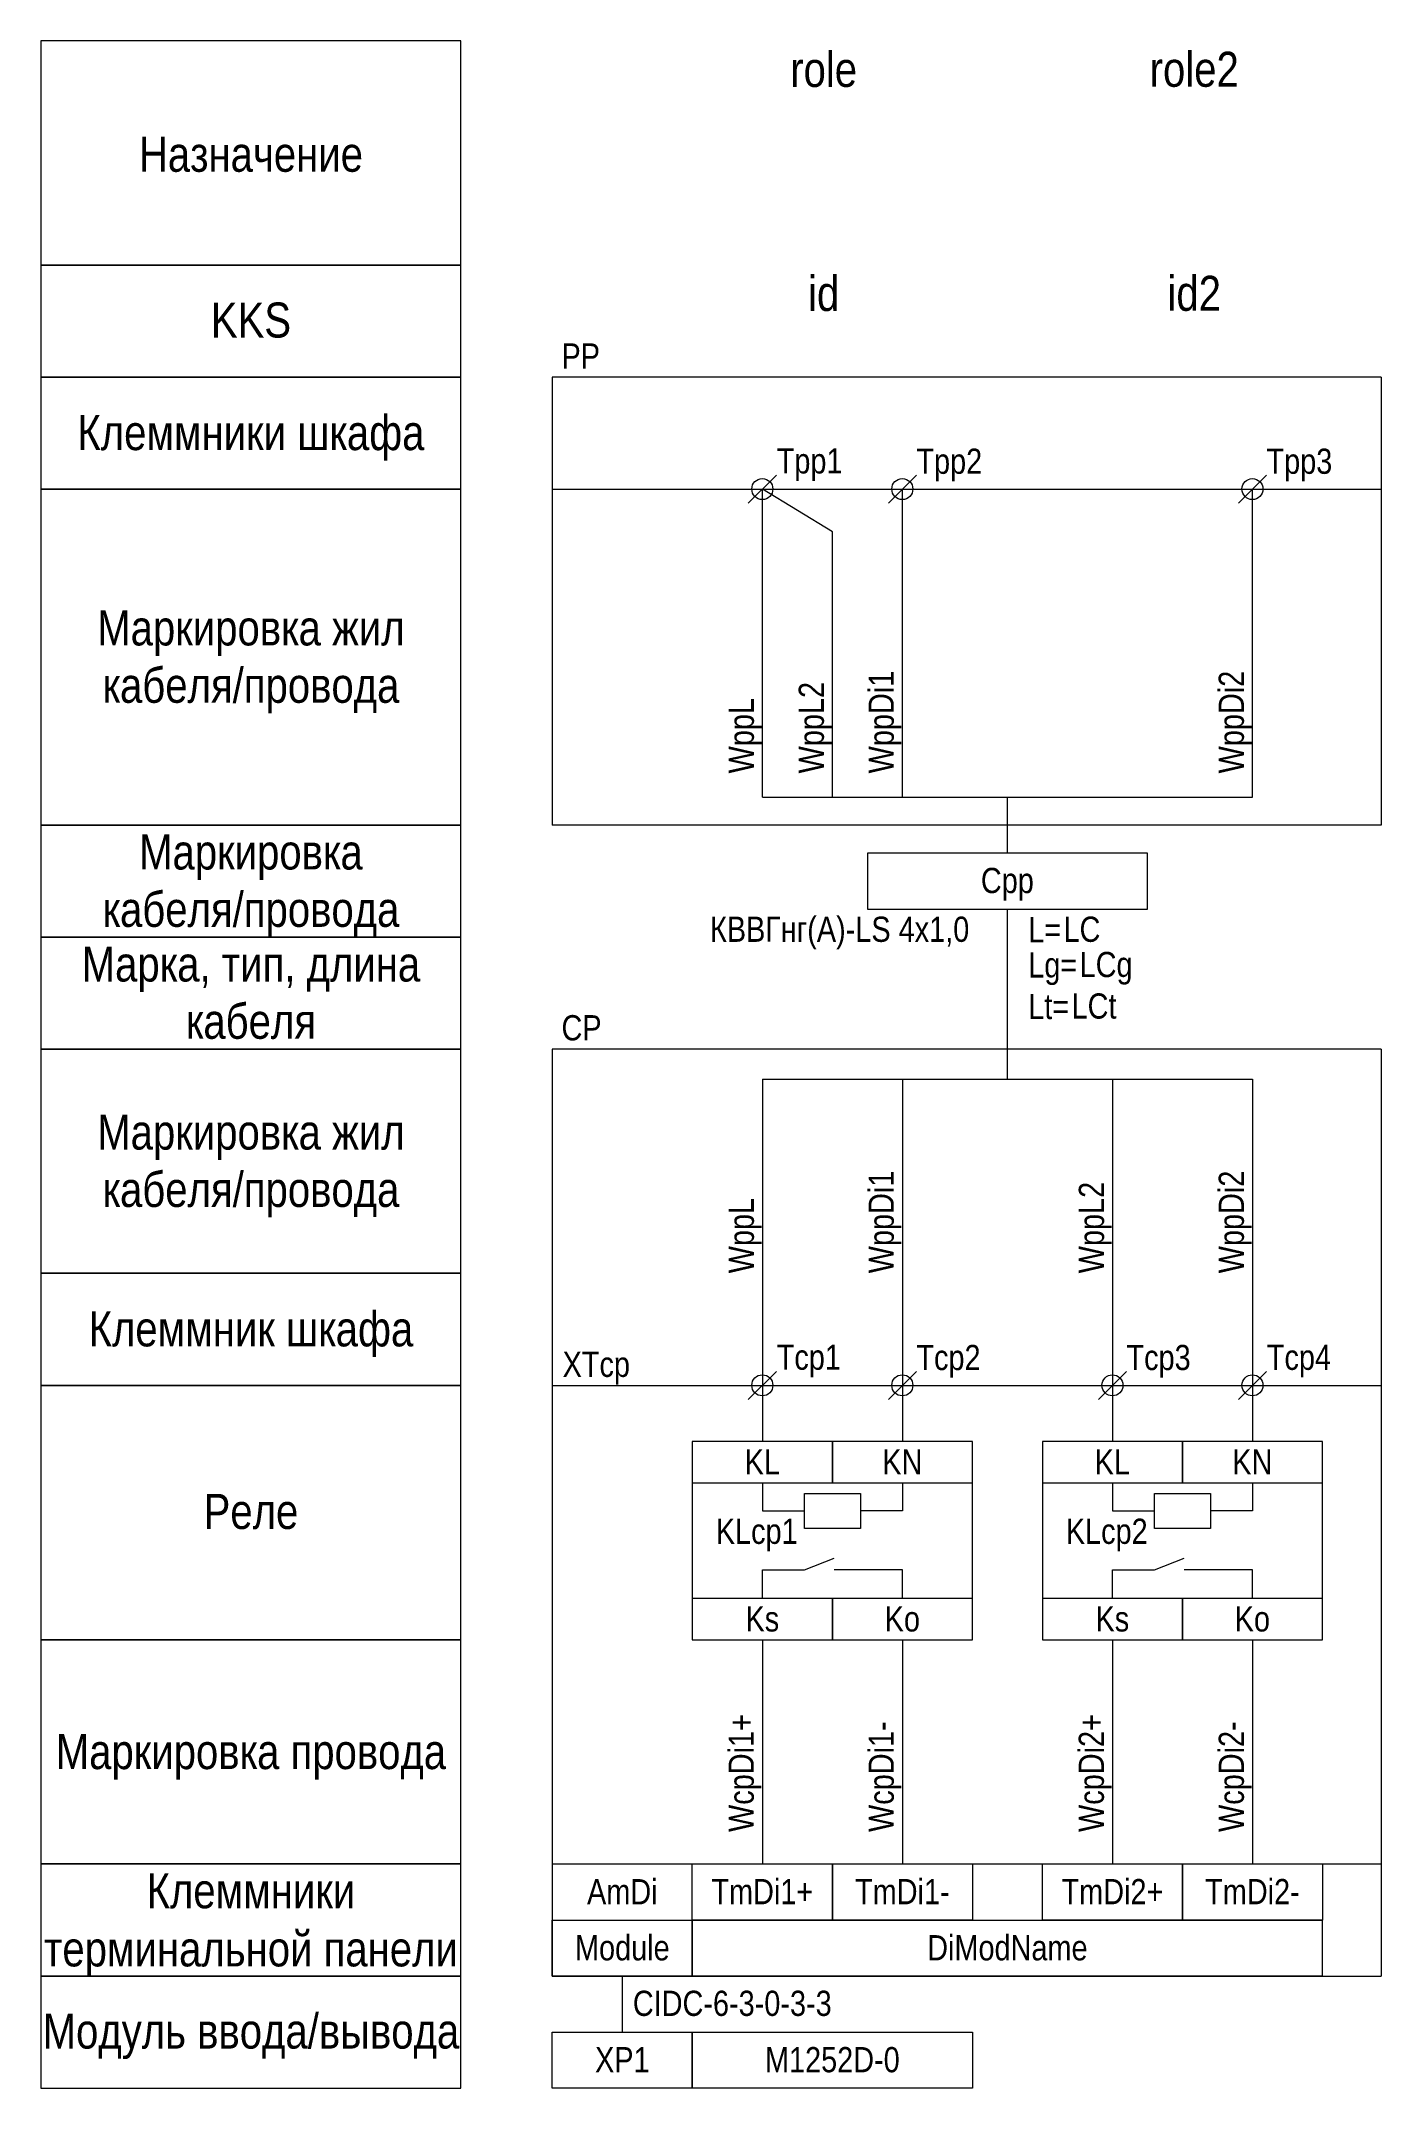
# Model space of a CAD drawing. Header units: millimetres. Extents: x 20 to 116, y -151 to -5.
import ezdxf

# ---------------------------------------------------------------- set-up
doc = ezdxf.new("R2010")
doc.units = ezdxf.units.MM
doc.header["$MEASUREMENT"] = 0
doc.linetypes.add('1_1', pattern=[2000, 1000, -1000])
doc.linetypes.add('4_2_1_2', pattern=[6702.777624, 3527.777672, -1763.888836, 0, -1411.111116])
for name, color, linetype in [('cp_names', 7, 'Continuous'), ('cp_params_ai', 7, 'Continuous'), ('cp_params_di', 7, 'Continuous'), ('cp_static_ai', 7, 'Continuous'), ('cp_static_di', 7, 'Continuous'), ('cp_static_do', 7, 'Continuous'), ('id_names', 7, 'Continuous'), ('id_params_ai', 7, 'Continuous'), ('id_params_di', 7, 'Continuous'), ('id_static_ai', 7, 'Continuous'), ('id_static_di', 7, 'Continuous')]:
    doc.layers.add(name, color=color, linetype=linetype)
doc.styles.add('СГЕНЕРИР_СТИЛЬ_1', font='ARIALN.TTF')

msp = doc.modelspace()

# ---------------------------------------------------------------- linework, layer by layer
at = {"layer": 'cp_names', "color": 7, "linetype": 'Continuous', "lineweight": 15, "ltscale": 100}
for points in [[(20, -93), (50, -93), (50, -77), (20, -77)], [(20, -101), (50, -101), (50, -93), (20, -93)], [(20, -119.178822), (50, -119.178822), (50, -101), (20, -101)], [(20, -135.178822), (50, -135.178822), (50, -119.178822), (20, -119.178822)], [(20, -143.178822), (50, -143.178822), (50, -135.178822), (20, -135.178822)], [(20, -151.178822), (50, -151.178822), (50, -143.178822), (20, -143.178822)]]:
    msp.add_lwpolyline(points, close=True, dxfattribs=at)
at = {"layer": 'cp_static_ai', "color": 7, "linetype": 'Continuous', "lineweight": 15, "ltscale": 100}
for p, q in [((70.525773, -37.999996), (72.525773, -35.999996)), ((80.525773, -37.999996), (82.525773, -35.999996)), ((105.53174, -37.999996), (107.53174, -35.999996)), ((70.525773, -101.999996), (72.525773, -99.999996)), ((80.525773, -101.999996), (82.525773, -99.999996)), ((95.531742, -101.999996), (97.531742, -99.999996)), ((105.531742, -101.999996), (107.531742, -99.999996)), ((71.525773, -100.999996), (71.525773, -105.000007)), ((81.525773, -100.999996), (81.525773, -105.000007)), ((96.531742, -100.999996), (96.531742, -105.000006)), ((71.525773, -119.178825), (71.525773, -135.178822)), ((81.525773, -119.178825), (81.525773, -135.178822)), ((96.531742, -119.178828), (96.531742, -135.178822)), ((56.525773, -135.178822), (115.718527, -135.178822)), ((56.525773, -143.178822), (115.718527, -143.178822))]:
    msp.add_line(p, q, dxfattribs=at)
at = {"layer": 'cp_static_ai', "color": 7, "linetype": '1_1', "lineweight": 15, "ltscale": 100}
for p, q in [((115.718527, -77), (56.525773, -77)), ((56.525773, -77), (56.525773, -143.178822)), ((115.718527, -77), (115.718527, -143.178822))]:
    msp.add_line(p, q, dxfattribs=at)
at = {"layer": 'cp_static_ai', "color": 7, "linetype": 'Continuous', "lineweight": 15, "ltscale": 100}
for points in [[(66.525773, -135.178822), (76.525773, -135.178822), (76.525773, -139.178822), (66.525773, -139.178822)], [(76.525773, -135.178822), (86.525773, -135.178822), (86.525773, -139.178822), (76.525773, -139.178822)], [(91.531742, -135.178822), (101.531742, -135.178822), (101.531742, -139.178822), (91.531742, -139.178822)], [(101.531742, -135.178822), (111.531742, -135.178822), (111.531742, -139.178822), (101.531742, -139.178822)], [(66.525773, -139.178822), (111.519834, -139.178822), (111.519834, -143.178822), (66.525773, -143.178822)]]:
    msp.add_lwpolyline(points, close=True, dxfattribs=at)
for centre in [(71.525773, -36.999996), (81.525773, -36.999996), (106.53174, -36.999996), (71.525773, -100.999996), (81.525773, -100.999996), (96.531742, -100.999996), (106.531742, -100.999996)]:
    msp.add_circle(centre, 0.75, dxfattribs=at)
at = {"layer": 'cp_static_di', "color": 7, "linetype": '4_2_1_2', "lineweight": 15, "ltscale": 100}
for p, q in [((56.525773, -37), (115.718527, -37)), ((56.525773, -101), (115.718527, -101))]:
    msp.add_line(p, q, dxfattribs=at)
at = {"layer": 'cp_static_di', "color": 7, "linetype": 'Continuous', "lineweight": 15, "ltscale": 100}
for p, q in [((71.525771, -79.142919), (106.53174, -79.142918)), ((71.525771, -79.142919), (71.525773, -100.999996)), ((81.525771, -79.142919), (81.525773, -100.999996)), ((96.53174, -79.142918), (96.531742, -100.999996)), ((106.53174, -79.142918), (106.531742, -100.999996)), ((106.531742, -100.999996), (106.531742, -105.000006)), ((106.531742, -119.178828), (106.531742, -135.178822))]:
    msp.add_line(p, q, dxfattribs=at)
for points in [[(66.525773, -107.964717), (76.525773, -107.964717), (76.525773, -105.000005), (66.525773, -105.000005)], [(66.525773, -119.178825), (86.525773, -119.178827), (86.525773, -105.000007), (66.525773, -105.000007)], [(76.525773, -107.964717), (86.525773, -107.964715), (86.525773, -105.000005), (76.525773, -105.000005)], [(91.525773, -107.964716), (101.525773, -107.964716), (101.525773, -105.000005), (91.525773, -105.000005)], [(91.525773, -119.178824), (111.525773, -119.178827), (111.525773, -105.000006), (91.525773, -105.000006)], [(101.525773, -107.964716), (111.525773, -107.964715), (111.525773, -105.000005), (101.525773, -105.000005)], [(78.528757, -108.715461), (78.528757, -111.213969), (74.528757, -111.213969), (74.528757, -108.715461)], [(103.528757, -108.715461), (103.528757, -111.213969), (99.528757, -111.213969), (99.528757, -108.715461)], [(66.525773, -119.178825), (76.525773, -119.178825), (76.525773, -116.214115), (66.525773, -116.214115)], [(76.525773, -119.178825), (86.525773, -119.178825), (86.525773, -116.214117), (76.525773, -116.214115)], [(91.525773, -119.178825), (101.525773, -119.178825), (101.525773, -116.214114), (91.525773, -116.214114)], [(101.525773, -119.178825), (111.525773, -119.178825), (111.525773, -116.214117), (101.525773, -116.214114)]]:
    msp.add_lwpolyline(points, close=True, dxfattribs=at)
for points in [[(71.531742, -107.964715), (71.531742, -109.964715), (74.528757, -109.964715)], [(81.525773, -107.964715), (81.525773, -109.964715), (78.528757, -109.964715)], [(96.531742, -107.964715), (96.531742, -109.964715), (99.528757, -109.964715)], [(106.525773, -107.964715), (106.525773, -109.964715), (103.528757, -109.964715)], [(74.528757, -114.178676), (76.666298, -113.350744)], [(99.528757, -114.178676), (101.666298, -113.350744)], [(71.531742, -116.214117), (71.531742, -114.178676), (74.528757, -114.178676)], [(78.528757, -114.178676), (76.666859, -114.178676)], [(81.525773, -116.214117), (81.525773, -114.178676), (78.528757, -114.178676)], [(96.531742, -116.214117), (96.531742, -114.178676), (99.528757, -114.178676)], [(103.528757, -114.178676), (101.666859, -114.178676)], [(106.525773, -116.214117), (106.525773, -114.178676), (103.528757, -114.178676)]]:
    msp.add_lwpolyline(points, dxfattribs=at)
at = {"layer": 'cp_static_do', "color": 7, "linetype": 'Continuous', "lineweight": 15, "ltscale": 100}
msp.add_line((61.525773, -143.178822), (61.525773, -147.178822), dxfattribs=at)
for points in [[(66.525773, -143.178822), (56.525773, -143.178822), (56.525773, -139.178822), (66.525773, -139.178822)], [(66.525773, -151.178822), (56.525773, -151.178822), (56.525773, -147.178822), (66.525773, -147.178822)], [(66.525773, -147.178822), (86.525773, -147.178822), (86.525773, -151.178822), (66.525773, -151.178822)]]:
    msp.add_lwpolyline(points, close=True, dxfattribs=at)
at = {"layer": 'id_names', "color": 7, "linetype": 'Continuous', "lineweight": 15, "ltscale": 100}
for points in [[(20, -21), (50, -21), (50, -5), (20, -5)], [(20, -29), (50, -29), (50, -21), (20, -21)], [(20, -37), (50, -37), (50, -29), (20, -29)], [(20, -61), (50, -61), (50, -37), (20, -37)], [(20, -69), (50, -69), (50, -61), (20, -61)], [(20, -77), (50, -77), (50, -69), (20, -69)]]:
    msp.add_lwpolyline(points, close=True, dxfattribs=at)
at = {"layer": 'id_static_ai', "color": 7, "linetype": '1_1', "lineweight": 15, "ltscale": 100}
for p, q in [((56.525773, -29), (56.525773, -61)), ((115.718527, -29), (56.525773, -29)), ((115.718527, -29), (115.718527, -61)), ((115.718527, -61), (56.525773, -61))]:
    msp.add_line(p, q, dxfattribs=at)
at = {"layer": 'id_static_ai', "color": 7, "linetype": 'Continuous', "lineweight": 15, "ltscale": 100}
for p, q in [((71.525771, -58.999962), (71.525771, -36.999992)), ((76.525773, -40.048378), (71.525773, -36.999996)), ((81.525771, -58.999962), (81.525771, -36.999992)), ((106.53174, -58.999966), (106.53174, -36.999996)), ((76.525773, -58.99997), (76.525773, -40.048378)), ((71.525771, -58.999962), (106.53174, -58.999966)), ((89.025771, -62.999967), (89.025771, -58.999966)), ((89.025771, -79.142919), (89.025771, -66.999995))]:
    msp.add_line(p, q, dxfattribs=at)
msp.add_lwpolyline([(79.025771, -66.999995), (99.025771, -66.999995), (99.025771, -62.999995), (79.025771, -62.999995)], close=True, dxfattribs=at)

# ---------------------------------------------------------------- texts
at = {"layer": 'cp_names', "color": 7, "linetype": 'Continuous', "lineweight": 15, "insert": (35, -81.664115), "char_height": 2.5, "attachment_point": 2, "line_spacing_factor": 0.982786, "style": 'СГЕНЕРИР_СТИЛЬ_1'}
msp.add_mtext('\\A1;{\\pqc;\\fArial Narrow|b0|i0|c204|p34;Маркировка жил\\P\\pqc;\\fArial Narrow|b0|i0|c204|p34;кабеля/провода}', dxfattribs=at)
at = {"layer": 'cp_names', "color": 7, "linetype": 'Continuous', "lineweight": 15, "char_height": 2.5, "attachment_point": 2, "style": 'СГЕНЕРИР_СТИЛЬ_1'}
for s, insert in [('\\A1;{\\pqc;\\fArial Narrow|b0|i0|c204|p34;Клеммник\\fArial Narrow|b0|i0|c204|p34; шкафа}', (35, -95.717757)), ('\\A1;{\\pqc;\\fArial Narrow|b0|i0|c204|p34;Реле}', (35, -108.753526)), ('\\A1;{\\pqc;\\fArial Narrow|b0|i0|c204|p34;Маркировка \\fArial Narrow|b0|i0|c204|p34;провода}', (35, -125.901755)), ('\\A1;{\\pqc;\\fArial Narrow|b0|i0|c204|p34;Модуль ввода/вывода}', (35.000029, -145.859411))]:
    msp.add_mtext(s, dxfattribs=dict(at, insert=insert))
at = {"layer": 'cp_names', "color": 7, "linetype": 'Continuous', "lineweight": 15, "insert": (35, -135.837745), "char_height": 2.5, "width": 30, "attachment_point": 2, "line_spacing_factor": 0.996518, "style": 'СГЕНЕРИР_СТИЛЬ_1'}
msp.add_mtext('\\A1;{\\pqc;\\fArial Narrow|b0|i0|c204|p34;Клеммник\\fArial Narrow|b0|i0|c204|p34;и терминальной панели}', dxfattribs=at)
at = {"layer": 'cp_params_ai', "color": 7, "linetype": 'Continuous', "lineweight": 15, "char_height": 1.8, "style": 'СГЕНЕРИР_СТИЛЬ_1'}
for s, insert, attachment_point in [('\\A1;{\\pql;\\fArial Narrow|b0|i0|c204|p34;T\\fArial Narrow|b0|i0|c204|p34;pp\\fArial Narrow|b0|i0|c204|p34;1}', (72.55263, -34.087352), 1), ('\\A1;{\\pql;\\fArial Narrow|b0|i0|c204|p34;T\\fArial Narrow|b0|i0|c204|p34;pp\\fArial Narrow|b0|i0|c204|p34;2}', (82.528954, -34.111029), 1), ('\\A1;{\\pql;\\fArial Narrow|b0|i0|c204|p34;T\\fArial Narrow|b0|i0|c204|p34;pp\\fArial Narrow|b0|i0|c204|p34;3}', (107.534921, -34.111029), 1), ('\\A1;{\\pql;\\fArial Narrow|b0|i0|c204|p34;XTcp}', (57.259036, -98.598162), 1), ('\\A1;{\\pql;\\fArial Narrow|b0|i0|c204|p34;Tcp1}', (72.55263, -98.087352), 1), ('\\A1;{\\pql;\\fArial Narrow|b0|i0|c204|p34;Tcp\\fArial Narrow|b0|i0|c204|p34;2}', (82.528954, -98.111029), 1), ('\\A1;{\\pql;\\fArial Narrow|b0|i0|c204|p34;Tcp\\fArial Narrow|b0|i0|c204|p34;3}', (97.534923, -98.111028), 1), ('\\A1;{\\pql;\\fArial Narrow|b0|i0|c204|p34;Tcp\\fArial Narrow|b0|i0|c204|p34;4}', (107.558599, -98.094975), 1), ('\\A1;{\\pqc;\\fArial Narrow|b0|i0|c204|p34;Tm\\fArial Narrow|b0|i0|c204|p34;D\\fArial Narrow|b0|i0|c204|p34;i1+}', (71.525773, -136.251712), 2), ('\\A1;{\\pqc;\\fArial Narrow|b0|i0|c204|p34;Tm\\fArial Narrow|b0|i0|c204|p34;D\\fArial Narrow|b0|i0|c204|p34;i1-}', (81.525773, -136.251712), 2), ('\\A1;{\\pqc;\\fArial Narrow|b0|i0|c204|p34;Tm\\fArial Narrow|b0|i0|c204|p34;D\\fArial Narrow|b0|i0|c204|p34;i2+}', (96.531742, -136.251712), 2), ('\\A1;{\\pqc;\\fArial Narrow|b0|i0|c204|p34;Tm\\fArial Narrow|b0|i0|c204|p34;D\\fArial Narrow|b0|i0|c204|p34;i\\fArial Narrow|b0|i0|c204|p34;2-}', (106.531742, -136.251712), 2), ('\\A1;{\\pqc;\\fArial Narrow|b0|i0|c204|p34;D\\fArial Narrow|b0|i0|c204|p34;iModName}', (89.028757, -140.259337), 2)]:
    msp.add_mtext(s, dxfattribs=dict(at, insert=insert, attachment_point=attachment_point))
at = {"layer": 'cp_params_ai', "color": 7, "linetype": 'Continuous', "lineweight": 15, "char_height": 1.8, "attachment_point": 1, "rotation": 90, "style": 'СГЕНЕРИР_СТИЛЬ_1'}
for s, insert in [('\\pxql;WppL2', (74.123934, -57.304198)), ('\\A1;{\\pql;\\fArial Narrow|b0|i0|c204|p34;W\\fArial Narrow|b0|i0|c204|p34;p\\fArial Narrow|b0|i0|c204|p34;pDi1}', (79.116309, -57.30419)), ('\\A1;{\\pql;\\fArial Narrow|b0|i0|c204|p34;W\\fArial Narrow|b0|i0|c204|p34;p\\fArial Narrow|b0|i0|c204|p34;pDi2}', (104.122283, -57.304193)), ('\\A1;{\\pql;\\fArial Narrow|b0|i0|c204|p34;W\\fArial Narrow|b0|i0|c204|p34;p\\fArial Narrow|b0|i0|c204|p34;p\\fArial Narrow|b0|i0|c204|p34;L}', (69.123933, -57.30419)), ('\\A1;{\\pql;\\fArial Narrow|b0|i0|c204|p34;W\\fArial Narrow|b0|i0|c204|p34;p\\fArial Narrow|b0|i0|c204|p34;pDi1}', (79.116309, -93)), ('\\A1;{\\pql;\\fArial Narrow|b0|i0|c204|p34;W\\fArial Narrow|b0|i0|c204|p34;p\\fArial Narrow|b0|i0|c204|p34;pDi2}', (104.122283, -93)), ('\\A1;{\\pql;\\fArial Narrow|b0|i0|c204|p34;W\\fArial Narrow|b0|i0|c204|p34;p\\fArial Narrow|b0|i0|c204|p34;p\\fArial Narrow|b0|i0|c204|p34;L}', (69.123933, -93)), ('\\pxql;WppL2', (94.129905, -93)), ('\\A1;{\\pql;\\fArial Narrow|b0|i0|c204|p34;Wcp\\fArial Narrow|b0|i0|c204|p34;D\\fArial Narrow|b0|i0|c204|p34;i1+}', (69.116309, -132.894195)), ('\\A1;{\\pql;\\fArial Narrow|b0|i0|c204|p34;Wcp\\fArial Narrow|b0|i0|c204|p34;D\\fArial Narrow|b0|i0|c204|p34;i1-}', (79.116309, -132.894195)), ('\\A1;{\\pql;\\fArial Narrow|b0|i0|c204|p34;Wcp\\fArial Narrow|b0|i0|c204|p34;D\\fArial Narrow|b0|i0|c204|p34;i2+}', (94.122278, -132.894195)), ('\\A1;{\\pql;\\fArial Narrow|b0|i0|c204|p34;Wcp\\fArial Narrow|b0|i0|c204|p34;D\\fArial Narrow|b0|i0|c204|p34;i\\fArial Narrow|b0|i0|c204|p34;2-}', (104.122283, -132.894195))]:
    msp.add_mtext(s, dxfattribs=dict(at, insert=insert))
at = {"layer": 'cp_params_di', "color": 7, "linetype": 'Continuous', "lineweight": 15, "char_height": 1.8, "attachment_point": 1, "style": 'СГЕНЕРИР_СТИЛЬ_1'}
for s, insert, width in [('\\A1;{\\pql;\\fArial Narrow|b0|i0|c204|p34;PP}', (57.181387, -26.598161), 55), ('\\A1;{\\pql;\\fArial Narrow|b0|i0|c204|p34;CP}', (57.181387, -74.566396), 30)]:
    msp.add_mtext(s, dxfattribs=dict(at, insert=insert, width=width))
at = {"layer": 'cp_params_di', "color": 7, "linetype": 'Continuous', "lineweight": 15, "char_height": 1.8, "attachment_point": 2, "style": 'СГЕНЕРИР_СТИЛЬ_1'}
for s, insert in [('\\A1;{\\pqc;\\fArial Narrow|b0|i0|c204|p34;K\\fArial Narrow|b0|i0|c204|p34;L}', (71.525773, -105.562877)), ('\\A1;{\\pqc;\\fArial Narrow|b0|i0|c204|p34;K\\fArial Narrow|b0|i0|c204|p34;N}', (81.525773, -105.562877)), ('\\A1;{\\pqc;\\fArial Narrow|b0|i0|c204|p34;K\\fArial Narrow|b0|i0|c204|p34;L}', (96.525773, -105.562877)), ('\\A1;{\\pqc;\\fArial Narrow|b0|i0|c204|p34;K\\fArial Narrow|b0|i0|c204|p34;N}', (106.525773, -105.562876)), ('\\A1;{\\pqc;\\fArial Narrow|b0|i0|c204|p34;KLcp\\fArial Narrow|b0|i0|c204|p34;1}', (71.125162, -110.519962)), ('\\A1;{\\pqc;\\fArial Narrow|b0|i0|c204|p34;KLcp\\fArial Narrow|b0|i0|c204|p34;2}', (96.12516, -110.519961)), ('\\A1;{\\pqc;\\fArial Narrow|b0|i0|c204|p34;Ks}', (71.525773, -116.776987)), ('\\A1;{\\pqc;\\fArial Narrow|b0|i0|c204|p34;Ko}', (81.525773, -116.776989)), ('\\A1;{\\pqc;\\fArial Narrow|b0|i0|c204|p34;Ks}', (96.525773, -116.776986)), ('\\A1;{\\pqc;\\fArial Narrow|b0|i0|c204|p34;Ko}', (106.525773, -116.776989)), ('\\A1;{\\pqc;\\fArial Narrow|b0|i0|c204|p34;Am\\fArial Narrow|b0|i0|c204|p34;D\\fArial Narrow|b0|i0|c204|p34;i}', (61.525773, -136.259339))]:
    msp.add_mtext(s, dxfattribs=dict(at, insert=insert))
at = {"layer": 'cp_static_do', "color": 7, "linetype": 'Continuous', "lineweight": 15, "char_height": 1.8, "attachment_point": 2, "style": 'СГЕНЕРИР_СТИЛЬ_1'}
for s, insert in [('\\A1;{\\pqc;\\fArial Narrow|b0|i0|c204|p34;Module}', (61.525773, -140.259338)), ('\\A1;{\\pqc;\\fArial Narrow|b0|i0|c204|p34;XP1}', (61.525773, -148.251713)), ('\\A1;{\\pqc;\\fArial Narrow|b0|i0|c204|p34;M12\\fArial Narrow|b0|i0|c204|p34;52D\\fArial Narrow|b0|i0|c204|p34;-0}', (76.525773, -148.251722))]:
    msp.add_mtext(s, dxfattribs=dict(at, insert=insert))
at = {"layer": 'id_names', "color": 7, "linetype": 'Continuous', "lineweight": 15, "char_height": 2.5, "attachment_point": 2, "style": 'СГЕНЕРИР_СТИЛЬ_1'}
for s, insert in [('\\A1;{\\pqc;\\fArial Narrow|b0|i0|c204|p34;Назначение}', (35, -11.840591)), ('\\A1;{\\pqc;\\fArial Narrow|b0|i0|c204|p34;KKS}', (35, -23.678817)), ('\\A1;{\\pqc;\\fArial Narrow|b0|i0|c204|p34;Клеммники шкафа}', (35, -31.717755))]:
    msp.add_mtext(s, dxfattribs=dict(at, insert=insert))
for s, insert, line_spacing_factor in [('\\A1;{\\pqc;\\fArial Narrow|b0|i0|c204|p34;Маркировка жил\\P\\pqc;\\fArial Narrow|b0|i0|c204|p34;кабеля/провода}', (35, -45.664115), 0.982786), ('\\A1;{\\pqc;\\fArial Narrow|b0|i0|c204|p34;Маркировка\\P\\pqc;\\fArial Narrow|b0|i0|c204|p34;кабеля/провода}', (35, -61.664113), 0.982786), ('\\A1;{\\pqc;\\fArial Narrow|b0|i0|c204|p34;Марка, тип\\fArial Narrow|b0|i0|c204|p34;, длина\\P\\pqc;\\fArial Narrow|b0|i0|c204|p34;кабеля}', (35, -69.664115), 0.98101)]:
    msp.add_mtext(s, dxfattribs=dict(at, insert=insert, line_spacing_factor=line_spacing_factor))
at = {"layer": 'id_params_ai', "color": 7, "linetype": 'Continuous', "lineweight": 15, "char_height": 2.5, "width": 25, "attachment_point": 2, "style": 'СГЕНЕРИР_СТИЛЬ_1'}
for s, insert in [('\\A1;{\\pqc;\\fArial Narrow|b0|i0|c204|p34;role}', (75.905396, -5.781765)), ('\\A1;{\\pqc;\\fArial Narrow|b0|i0|c204|p34;role\\fArial Narrow|b0|i0|c204|p34;2}', (102.373642, -5.771174)), ('\\A1;{\\pqc;\\fArial Narrow|b0|i0|c204|p34;id}', (75.905396, -21.781765)), ('\\A1;{\\pqc;\\fArial Narrow|b0|i0|c204|p34;id\\fArial Narrow|b0|i0|c204|p34;2}', (102.373642, -21.771174))]:
    msp.add_mtext(s, dxfattribs=dict(at, insert=insert))
at = {"layer": 'id_params_ai', "color": 7, "linetype": 'Continuous', "lineweight": 15, "insert": (89.025771, -64.04875), "char_height": 1.8, "attachment_point": 2, "style": 'СГЕНЕРИР_СТИЛЬ_1'}
msp.add_mtext('\\A1;{\\pqc;\\fArial Narrow|b0|i0|c204|p34;C\\fArial Narrow|b0|i0|c204|p34;pp}', dxfattribs=at)
at = {"layer": 'id_params_di', "color": 7, "linetype": 'Continuous', "lineweight": 15, "char_height": 1.8, "attachment_point": 1, "style": 'СГЕНЕРИР_СТИЛЬ_1'}
for s, insert in [('\\A1;{\\pql;\\fArial Narrow|b0|i0|c204|p34;LC}', (93.036045, -67.531108)), ('\\A1;{\\pql;\\fArial Narrow|b0|i0|c204|p34;LCg}', (94.188057, -70.047826)), ('\\A1;{\\pql;\\fArial Narrow|b0|i0|c204|p34;LCt}', (93.612063, -73.012553))]:
    msp.add_mtext(s, dxfattribs=dict(at, insert=insert))
at = {"layer": 'id_static_di', "color": 7, "linetype": 'Continuous', "lineweight": 15, "char_height": 1.8, "attachment_point": 1, "style": 'СГЕНЕРИР_СТИЛЬ_1'}
for s, insert in [('\\A1;{\\pql;\\fArial Narrow|b0|i0|c204|p34;КВВГнг(А)-LS \\fArial Narrow|b0|i0|c204|p34;4\\fArial Narrow|b0|i0|c204|p34;х1,0}', (67.791121, -67.5311)), ('\\A1;{\\pql;\\fArial Narrow|b0|i0|c204|p34;L=}', (90.520278, -67.562865)), ('\\A1;{\\pql;\\fArial Narrow|b0|i0|c204|p34;Lg=}', (90.520278, -70.079583)), ('\\A1;{\\pql;\\fArial Narrow|b0|i0|c204|p34;Lt=}', (90.520278, -73.04431)), ('\\A1;{\\pql;\\fArial Narrow|b0|i0|c204|p34;CIDC-6-3-0-3-3}', (62.277566, -144.227573))]:
    msp.add_mtext(s, dxfattribs=dict(at, insert=insert))

doc.saveas('drawing.dxf')
